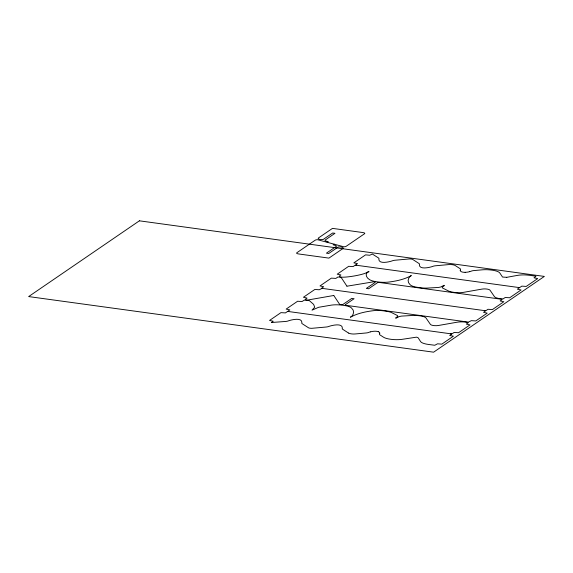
<?xml version="1.0" encoding="UTF-8"?>
<svg xmlns="http://www.w3.org/2000/svg" width="573" height="573" viewBox="0 0 573 573"><rect width="100%" height="100%" fill="white"/><g stroke="black" fill="none" stroke-linecap="round" stroke-linejoin="round"><path stroke-width="0.86" d="M379.827 333.228L379.57 333.844A6.196 1.698 2 0 0 379.971 334.904L383.545 337.218A12.398 3.395 2 0 0 390.428 339.23A19.482 5.336 2 0 0 391.875 339.417A12.398 3.395 2 0 0 402.991 339.202L416.564 337.153L418.097 337.726L420.625 341.623A12.398 3.395 2 0 0 428.389 344.445L434.785 345.261L437.521 343.807L441.833 344.137L453.386 336.179L449.698 335.47L451.524 334.209L450.98 333.823L288.506 311.526L287.252 311.655L285.404 312.915L280.942 312.636L269.561 320.436L273.221 321.245L271.495 322.434M460.169 270.341L460.427 269.704A6.196 1.698 2 0 0 460.033 268.644L455.198 265.514A4.956 1.361 2 0 0 452.441 264.712L452.355 264.697A4.956 1.361 2 0 0 448.566 264.604L435.666 265.765A6.196 1.698 2 0 0 432.751 266.409C429.585 267.498 419.15 270.012 419.321 264.568A6.196 1.698 2 0 0 418.949 263.473L412.775 259.476A2.478 0.68 2 0 0 411.4 259.075L410.934 259.01A2.478 0.68 2 0 0 409.043 258.967L395.148 260.221A6.196 1.698 2 0 0 392.233 260.865C389.046 261.954 378.653 264.461 378.81 259.017A6.196 1.698 2 0 0 378.438 257.929L372.343 254.04L369.7 255.243L365.581 254.863L353.835 262.864L357.516 263.58L355.711 264.812L356.241 265.227L518.715 287.517L519.962 287.388L521.817 286.135L526.229 286.428L537.675 278.585L533.993 277.798L535.884 276.501L535.662 276.186L529.473 275.291A12.398 3.395 2 0 0 517.433 275.391L506.79 277.318M370.215 331.882L368.905 332.34A6.196 1.698 2 0 1 365.982 332.985L355.153 333.959A4.956 1.361 2 0 1 348.606 333.063M469.781 271.666L471.164 271.179A6.196 1.698 2 0 1 474.014 270.563L482.036 269.84A12.398 3.395 2 0 1 491.512 270.076A19.482 5.336 2 0 1 492.938 270.284A12.398 3.395 2 0 1 499.799 272.97L502.535 277.046L506.747 277.325M450.758 333.794L452.262 333.708L454.131 332.44L458.522 332.748L469.982 324.905L466.315 324.103L468.256 322.714L465.956 322.162A9.297 2.55 2 0 0 457.025 322.227L438.295 325.514A4.956 1.361 2 0 1 430.445 324.433L425.983 317.965A9.297 2.55 2 0 0 420.181 315.881L419.837 315.83A12.398 3.395 2 0 0 413.076 315.451L401.501 316.095L399.309 316.532L395.95 318.23L395.563 318.022L397.834 316.332L397.447 315.537L391.309 312.464A12.398 3.395 2 0 0 385.873 311.168L383.523 310.845A12.398 3.395 2 0 0 371.913 310.874C364.485 311.877 356.807 313.61 350.389 317.241C353.011 316.052 355.446 311.246 351.557 308.081A12.398 3.395 2 0 0 343.9 305.409L342.267 305.18A12.398 3.395 2 0 0 331.746 305.058L318.602 307.3L311.977 310.172L314.72 307.221L313.632 304.406L309.413 300.675L304.306 300.137L302.014 301.548L297.616 301.24L286.163 309.083L289.831 309.886L287.975 311.218L288.771 311.554M346.937 286.206L374.026 281.744A1.862 0.509 2 0 1 375.1 282.439L366.34 288.427L368.654 288.749L377.414 282.754A1.862 0.509 2 0 1 379.813 282.539L501.389 299.235L502.084 299.607L500.157 300.954L503.839 301.713L492.386 309.585L487.974 309.284L486.119 310.545L484.873 310.673L322.069 288.362L319.247 289.759L314.828 289.465L303.425 297.258L307.064 298.096L305.123 299.464L306.612 299.923A1.862 0.509 2 0 0 308.41 299.908L333.794 295.482M356.456 265.249L354.959 265.342L353.09 266.61L348.692 266.302L337.218 274.202L340.906 274.94C331.824 280.211 366.613 275.104 368.167 271.48C368.425 271.495 368.919 271.416 369.026 271.695C364.378 272.934 366.111 277.669 369.241 279.409A12.398 3.395 2 0 0 376.554 281.73L378.187 281.952A12.398 3.395 2 0 0 389.79 281.923C397.225 280.92 404.896 279.194 411.321 275.556C408.628 276.788 406.307 281.551 410.146 284.717A12.398 3.395 2 0 0 417.803 287.388L420.159 287.718A12.398 3.395 2 0 0 426.921 288.097L438.495 287.453L440.687 287.016L444.046 285.318L444.433 285.526L442.163 287.216L442.557 288.011L448.688 291.084A12.398 3.395 2 0 0 454.124 292.38L454.468 292.423A9.297 2.55 2 0 0 463.407 292.366L482.122 289.079A4.956 1.361 2 0 1 489.979 290.153L494.442 296.628A9.297 2.55 2 0 0 500.243 298.712L503.101 298.87L505.207 297.502L509.698 297.752L521.05 289.967L517.383 289.164L519.217 287.897L518.443 287.488M484.6 310.645L485.388 311.032L483.54 312.321L487.179 313.152L475.776 320.944L471.364 320.651L468.356 322.105L346.414 305.388A1.862 0.509 2 0 1 345.34 304.693L354.1 298.705L351.786 298.39L343.026 304.378A1.862 0.509 2 0 1 340.627 304.592L339.624 304.306L333.823 295.561M322.613 288.405L321.833 288.011L323.673 286.729L320.013 285.92L331.359 278.141L335.857 278.399L337.898 277.038L340.011 277.074A1.862 0.509 2 0 1 341.179 277.497L346.894 286.12M334.245 244.205L333.092 244.793L335.993 245.624L336.458 246.275L326.424 253.166L328.737 253.481L338.263 246.97L340.441 246.906A4.34 1.189 2 0 1 342.941 248.517L328.923 258.115L298.569 253.946A3.101 0.852 2 0 1 296.785 252.793L315.057 240.288A6.196 1.698 2 0 1 316.167 239.822L317.542 239.686L343.857 246.798L345.233 246.669A6.196 1.698 2 0 0 346.336 246.197L364.607 233.698A3.101 0.852 2 0 0 362.824 232.545L332.476 228.376L318.452 237.967A4.34 1.189 2 0 0 320.952 239.586L323.129 239.514L332.655 233.003L334.969 233.318L324.941 240.209L325.407 240.868L328.308 241.699L327.147 242.286M348.52 333.049L342.761 329.325A6.196 1.698 2 0 1 342.389 328.236C342.539 322.785 332.139 325.306 328.959 326.388A6.196 1.698 2 0 1 326.044 327.033L312.206 328.279A2.478 0.68 2 0 1 310.315 328.229L309.85 328.171A2.478 0.68 2 0 1 308.475 327.763L302.279 323.759A6.196 1.698 2 0 1 301.907 322.663C302.107 317.206 291.643 319.734 288.484 320.816A6.196 1.698 2 0 1 285.569 321.46L271.495 322.506M460.341 270.356A8.18 2.242 2 0 0 461.666 271.846A3.596 0.981 2 0 0 463.271 272.218A3.646 0.996 2 0 0 465.097 272.297M469.638 271.631A8.129 2.228 2 0 1 465.118 272.325M370.359 331.917A8.18 2.242 2 0 1 374.878 331.223A3.596 0.981 2 0 1 376.833 331.352A3.646 0.996 2 0 1 378.252 331.71M378.33 331.703A8.129 2.228 2 0 1 379.655 333.192M139.389 220.82L28.65 296.578L433.611 352.18L544.35 276.422L139.389 220.82"/></g></svg>
